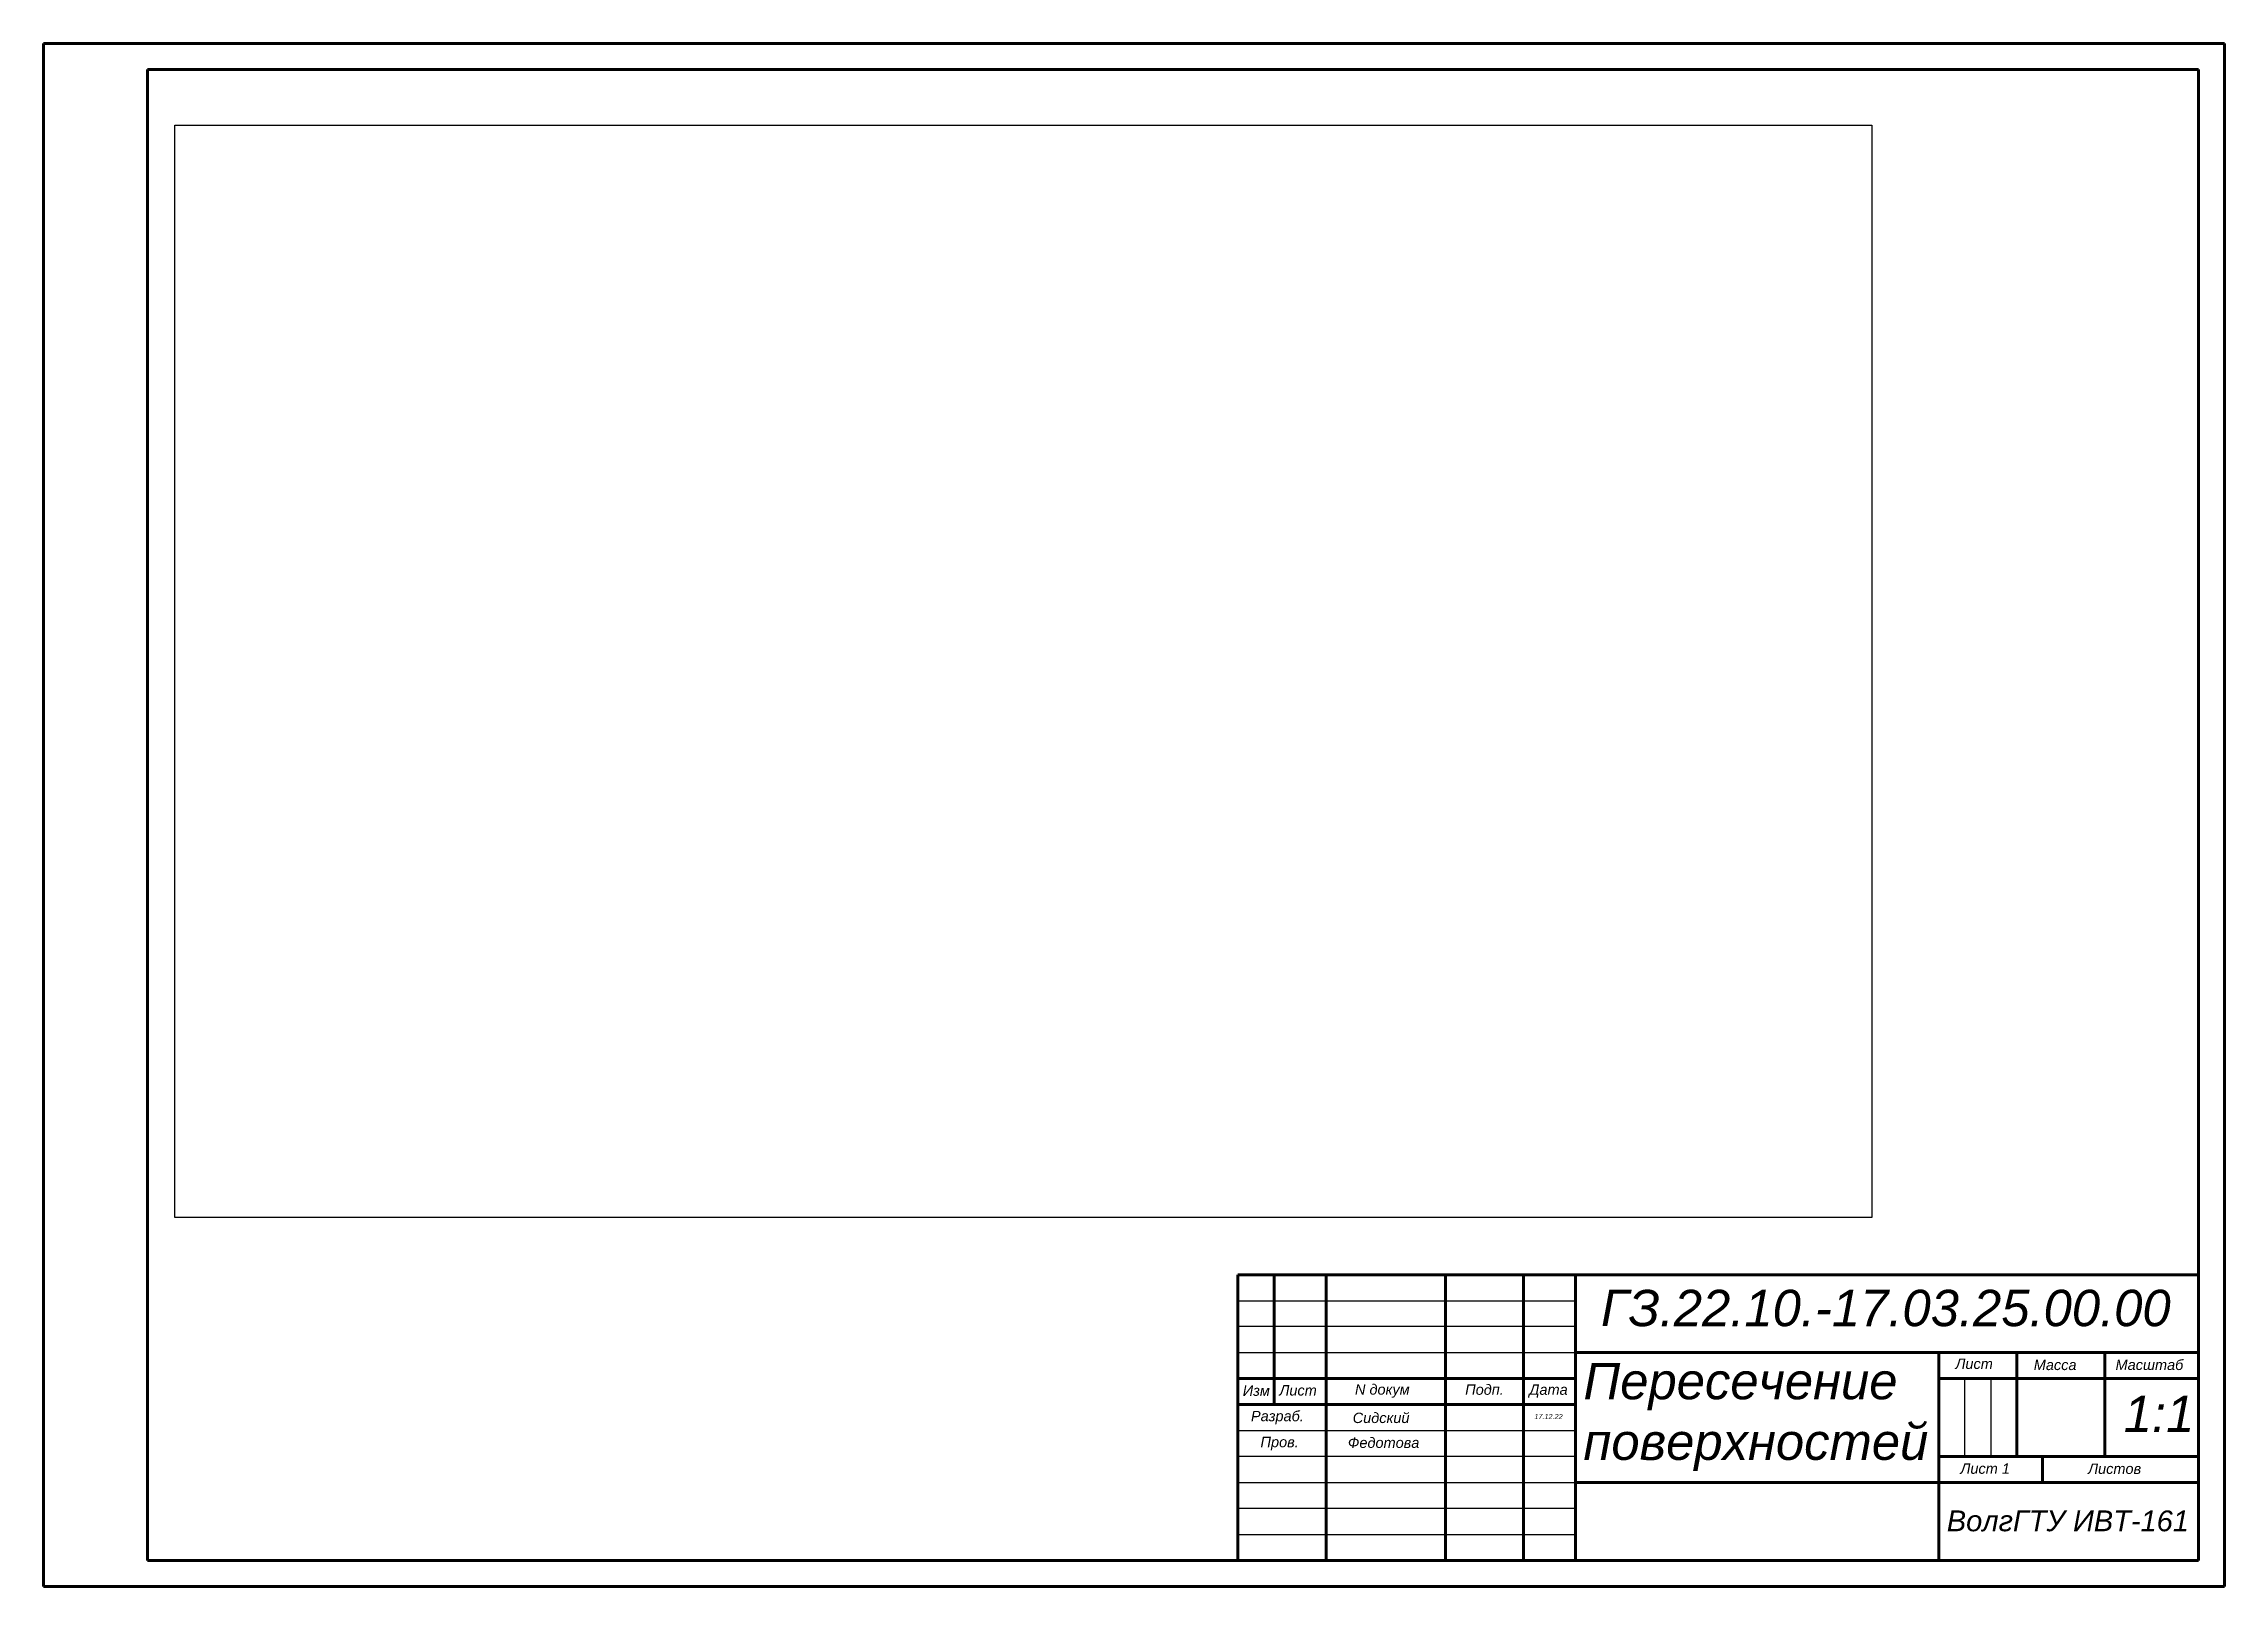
# Model space of a CAD drawing. Header units: inches. Extents: x -210 to 210, y 0 to 297.
import ezdxf

# ---------------------------------------------------------------- set-up
doc = ezdxf.new("R2010")
doc.units = ezdxf.units.IN
doc.header["$MEASUREMENT"] = 0
for name, color, linetype, lineweight in [('Основные линии', 7, 'Continuous', 60), ('Размеры', 7, 'Continuous', 25), ('Тонкие линии', 7, 'Continuous', 30)]:
    doc.layers.add(name, color=color, linetype=linetype, lineweight=lineweight)
doc.styles.get("Standard").update_dxf_attribs({"font": 'arial.ttf'})
picture_1 = doc.add_image_def('image1.png', size_in_pixel=(1049, 675))

msp = doc.modelspace()

# ---------------------------------------------------------------- linework, layer by layer
at = {"layer": 'Основные линии'}
for p, q in [((0, 297), (-210, 297)), ((-210, 0), (-210, 297)), ((210, 297), (0, 297)), ((210, 0), (210, 297)), ((205, 292), (-190, 292)), ((-190, 292), (-190, 5)), ((205, 5), (205, 292)), ((20, 60), (205, 60)), ((20, 60), (27, 60)), ((20, 60), (27, 60)), ((20, 60), (20, 4.79)), ((27, 60), (37, 60)), ((27, 60), (27, 35)), ((37, 60), (37, 5)), ((37, 60), (60, 60)), ((60, 60), (60, 5)), ((60, 60), (75, 60)), ((75, 60), (75, 5)), ((85, 5), (85, 60)), ((85, 45), (205, 45)), ((155, 5), (155, 45)), ((170, 25), (170, 45)), ((187, 40), (187, 45)), ((187, 45), (187, 25)), ((205, 45), (205, 20)), ((205, 45), (205, 40)), ((85, 40), (20, 40)), ((205, 40), (155, 40)), ((155, 40), (155, 25)), ((205, 40), (187, 40)), ((20, 35), (85, 35)), ((155, 25), (205, 25)), ((187, 25), (170, 25)), ((175, 20), (175, 25)), ((205, 20), (85, 20)), ((-190, 5), (205, 5)), ((75, 5), (90, 5)), ((75, 5), (85, 5)), ((85, 5), (155, 5)), ((0, 0), (-210, 0)), ((0, 0), (210, 0))]:
    msp.add_line(p, q, dxfattribs=at)
at = {"layer": 'Размеры'}
msp.add_line((-210, 297), (-190, 297), dxfattribs=at)
at = {"layer": 'Тонкие линии'}
for p, q in [((20, 55), (85, 55)), ((85, 55), (85, 50)), ((85, 50), (20, 50)), ((20, 50), (20, 45)), ((20, 45), (85, 45)), ((85, 45), (85, 40)), ((20, 40), (20, 30)), ((160, 25), (160, 40)), ((160, 40), (165, 40)), ((165, 40), (165, 25)), ((20, 30), (85, 30)), ((85, 30), (85, 25)), ((85, 25), (20, 25)), ((20, 25), (20, 20)), ((20, 20), (85, 20)), ((85, 20), (85, 15)), ((85, 15), (20, 15)), ((20, 15), (20, 10)), ((20, 10), (85, 10))]:
    msp.add_line(p, q, dxfattribs=at)

# ---------------------------------------------------------------- texts
at = {"layer": 'Размеры', "attachment_point": 1}
for s, width, heights, insert, char_height in [('{\\fArial|b0|i1|c204|p34;ГЗ.22.10.-17.03.25.00.00}', 120, [14.59], (89.93, 57.09), 7), ('{\\fArial|b0|i1|c204|p34;Пересечение поверхностей}', 70, [0], (86.56, 43.02), 7), ('{\\fArial|b0|i1|c204|p34;Лист}', 15, [4.53], (158.21, 43.85), 2), ('{\\fArial|b0|i1|c204|p34;Масса}', 17, [0], (173.29, 43.64), 2), ('{\\fArial|b0|i1|c204|p34;Масштаб}', 18, [2.07], (189.04, 43.65), 2), ('{\\fArial|b0|i1|c204|p34;Изм}', 7, [0], (20.95, 38.68), 2), ('{\\fArial|b0|i1|c204|p34;Лист}', 10, [0], (28.01, 38.74), 2), ('{\\fArial|b0|i1|c204|p34;N докум}', 23, [0], (42.56, 38.91), 2), ('{\\fArial|b0|i1|c204|p34;Подп.}', 15, [0], (63.78, 38.88), 2), ('{\\fArial|b0|i1|c204|p34;Дата}', 10, [0], (76.12, 38.88), 2), ('{\\fArial|b0|i1|c204|p34;Разраб.}', 17, [0], (22.53, 33.79), 2), ('{\\fArial|b0|i1|c204|p34;1:1}', 18, [0], (190.61, 36.7), 7), ('{\\fArial|b0|i1|c204|p34;Сидский}', 23, [0], (42.12, 33.44), 2), ('{\\fArial|b0|i1|c204|p34;17.12.22}', 9.3489, [0], (77.12, 33.2), 1), ('{\\fArial|b0|i1|c204|p34;Пров.}', 17, [0], (24.36, 28.79), 2), ('{\\fArial|b0|i1|c204|p34;Федотова}', 23, [0], (41.19, 28.66), 2), ('{\\fArial|b0|i1|c204|p34;Лист 1}', 20, [0], (159.17, 23.67), 2), ('{\\fArial|b0|i1|c204|p34;Листов}', 30, [0], (183.76, 23.65), 2), ('{\\fArial|b0|i1|c204|p34;ВолгГТУ ИВТ-161}', 95.1919, [0], (156.54, 14.61), 4)]:
    msp.add_mtext_dynamic_manual_height_columns(s, width=width, gutter_width=1, heights=heights, dxfattribs=dict(at, insert=insert, char_height=char_height))

# ---------------------------------------------------------------- pictures from other files: only their frames are drawn
at = {"layer": 'Размеры'}
image = msp.add_image(picture_1, insert=(-184.76, 71), size_in_units=(326.83, 210.31), dxfattribs=at)
image.dxf.flags = 7

doc.saveas('drawing.dxf')
